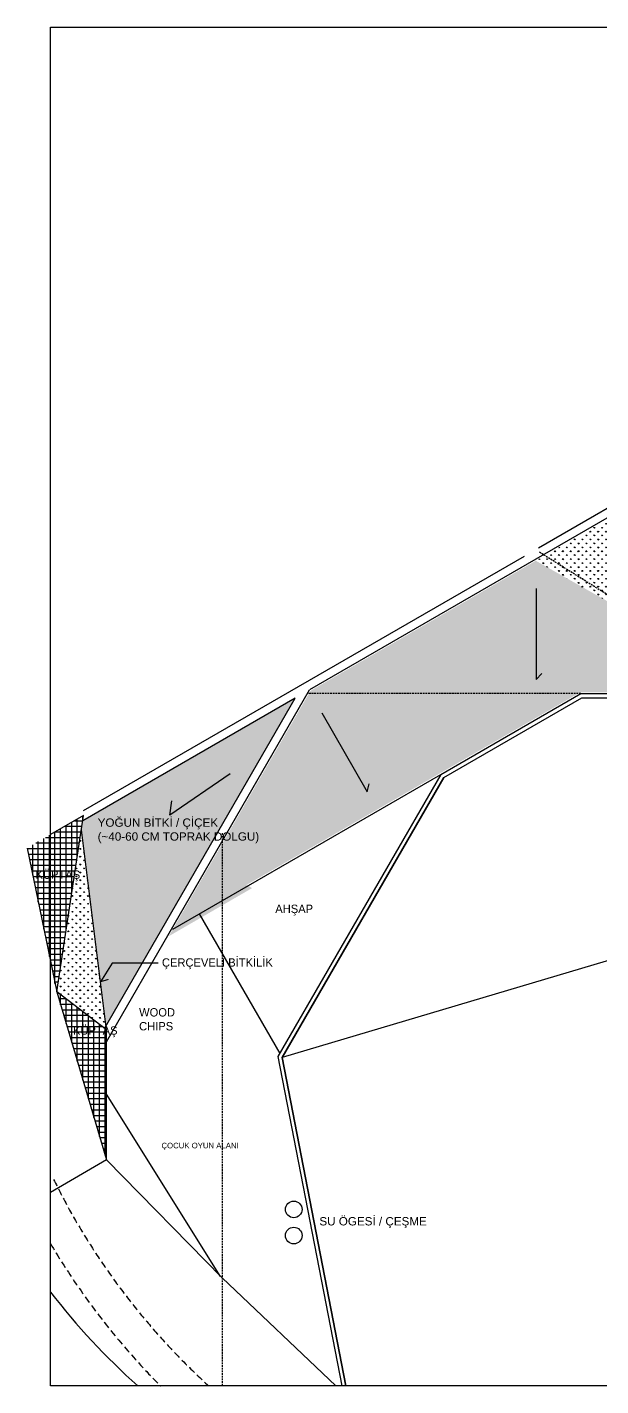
# Model space of a CAD drawing. Header units: centimetres. Extents: x -4936 to 1070, y -18359 to -13352.
# Drawn here: x -4936 to -2873, y -18242 to -13353 of the extents above; entities that cross this region are included whole.
import ezdxf

# ---------------------------------------------------------------- set-up
doc = ezdxf.new("R2010")
doc.units = ezdxf.units.CM
doc.header["$MEASUREMENT"] = 0
doc.linetypes.add('DASHED', pattern=[19.05, 12.7, -6.35])
doc.linetypes.add('DASHED2', pattern=[9.525, 6.35, -3.175])
for name, color, linetype in [('a_anno_text_p2', 2, 'Continuous'), ('a_hatch_p1', 1, 'Continuous'), ('a_hatch_p8', 8, 'Continuous'), ('a_p1', 1, 'Continuous'), ('a_p1_d', 1, 'DASHED2'), ('a_p2_d', 2, 'DASHED'), ('a_p3', 3, 'Continuous'), ('a_pav_küçük', 1, 'Continuous'), ('a_ramp', 2, 'Continuous')]:
    doc.layers.add(name, color=color, linetype=linetype)
doc.styles.get("Standard").update_dxf_attribs({"font": ''})
doc.styles.get('Standard').set_extended_font_data('Futura Lt BT')
pattern_1 = [(0, (-4936.366, -17428.414), (0, 20), []), (90, (-4936.366, -17428.414), (-20, 1e-15), [])]

msp = doc.modelspace()

# ---------------------------------------------------------------- hatches: boundary and pattern name
at = {"layer": 'a_hatch_p1'}
h = msp.add_hatch(dxfattribs=at)
h.set_pattern_fill('GRASS', color=256, scale=20, style=0)
h.set_pattern_definition([(90, (-4847.722, -16965.613), (-14.142136, 14.142136), [3.75, -24.53427]), (45, (-4847.722, -16965.613), (-14.14214, 14.14214), [3.75, -16.25]), (135, (-4847.722, -16965.613), (-14.14214, -14.14214), [3.75, -16.25])])
h.paths.add_polyline_path([(-2735.49, -15058.43), (-3053.39, -15241.97), (-2735.49, -15241.97)])
h.paths.add_polyline_path([(-2605.59, -14983.43), (-2735.49, -15058.43), (-2735.49, -15241.97), (-2491.83, -15241.97)])
h.paths.add_polyline_path([(-2735.49, -15241.97), (-2790.19, -15241.97), (-2790.19, -15241.97), (-3053.39, -15241.97), (-3106.89, -15272.86), (-2868.63, -15407.56, -0.0220312), (-2735.49, -15393.45)])
h.paths.add_polyline_path([(-2491.83, -15241.97), (-2735.49, -15241.97), (-2735.49, -15393.45, -0.0522048), (-2419.23, -15406.97)])
h.paths.add_polyline_path([(-2419.23, -15406.97, 0.0522048), (-2735.49, -15393.45), (-2735.49, -15482.83), (-2270.08, -15745.96)])
h.paths.add_polyline_path([(-2735.49, -15393.45, 0.0220312), (-2868.63, -15407.56), (-2735.49, -15482.83)])
h = msp.add_hatch(dxfattribs=at)
h.set_pattern_fill('GRASS', color=256, scale=20, style=0)
h.set_pattern_definition([(90, (-4847.722, -16965.613), (-14.142136, 14.142136), [3.75, -24.53427]), (45, (-4847.722, -16965.613), (-14.14214, 14.14214), [3.75, -16.25]), (135, (-4847.722, -16965.613), (-14.14214, -14.14214), [3.75, -16.25])])
h.paths.add_polyline_path([(-2735.49, -15058.43), (-3053.39, -15241.97), (-2735.49, -15241.97)])
h.paths.add_polyline_path([(-2605.59, -14983.43), (-2735.49, -15058.43), (-2735.49, -15241.97), (-2491.83, -15241.97)])
h.paths.add_polyline_path([(-2735.49, -15241.97), (-2790.19, -15241.97), (-2790.19, -15241.97), (-3053.39, -15241.97), (-3106.89, -15272.86), (-2868.63, -15407.56, -0.0220312), (-2735.49, -15393.45)])
h.paths.add_polyline_path([(-2491.83, -15241.97), (-2735.49, -15241.97), (-2735.49, -15393.45, -0.0522048), (-2419.23, -15406.97)])
h.paths.add_polyline_path([(-2419.23, -15406.97, 0.0522048), (-2735.49, -15393.45), (-2735.49, -15482.83), (-2270.08, -15745.96)])
h.paths.add_polyline_path([(-2735.49, -15393.45, 0.0220312), (-2868.63, -15407.56), (-2735.49, -15482.83)])
h = msp.add_hatch(dxfattribs=at)
h.set_pattern_fill('GRASS', color=256, scale=40, angle=60, style=0)
h.set_pattern_definition([(150, (-4847.722, -16965.613), (-38.63703, -10.35276), [7.5, -49.06854]), (105, (-4847.72, -16965.613), (-38.63703, -10.35276), [7.5, -32.5]), (195, (-4847.72, -16965.613), (10.35276, -38.63703), [7.5, -32.5])])
h.paths.add_polyline_path([(-3106.89, -15272.86), (-3917.03, -15740.59), (-4427.02, -16623.92), (-4127.1, -16450.66), (-4147.02, -16439.16), (-2946.35, -15745.96), (-2270.08, -15745.96)])
h = msp.add_hatch(dxfattribs=at)
h.set_pattern_fill('GRASS', color=256, scale=20, style=0)
h.set_pattern_definition([(90, (-4741.433, -16946.642), (-14.14214, 14.14214), [3.75, -24.53427]), (45, (-4741.433, -16946.642), (-14.14214, 14.14214), [3.75, -16.25]), (135, (-4741.433, -16946.642), (-14.14214, -14.14214), [3.75, -16.25])])
h.paths.add_polyline_path([(-3972.53, -15767.47), (-4736.39, -16208.49), (-4741.43, -16241.55), (-4653.32, -16946.64)])
h = msp.add_hatch(dxfattribs=at)
h.set_pattern_fill('GRASS', color=256, scale=20, style=0)
h.set_pattern_definition([(90, (-4830.246, -16961.311), (-14.14214, 14.14214), [3.75, -24.53427]), (45, (-4830.246, -16961.311), (-14.14214, 14.14214), [3.75, -16.25]), (135, (-4830.246, -16961.311), (-14.14214, -14.14214), [3.75, -16.25])])
h.paths.add_polyline_path([(-4830.25, -16823.61), (-4741.43, -16241.55), (-4651.49, -16961.31)])
at = {"layer": 'a_pav_küçük'}
h = msp.add_hatch(dxfattribs=at)
h.set_pattern_fill('_USER', color=256, scale=20, style=0, double=1, pattern_type=0)
h.set_pattern_definition(pattern_1)
h.paths.add_polyline_path([(-4733.49, -16189.49), (-4936.37, -16306.62), (-4830.25, -16823.61)])
h = msp.add_hatch(dxfattribs=at)
h.set_pattern_fill('_USER', color=256, scale=20, style=0, double=1, pattern_type=0)
h.set_pattern_definition(pattern_1)
h.paths.add_polyline_path([(-4651.49, -17038.69), (-4651.49, -16961.31), (-4830.25, -16823.61), (-4651.49, -17428.41)])

# ---------------------------------------------------------------- linework, layer by layer
at = {"ltscale": 0.5}
msp.add_line((-1235.49, -16231.97), (-4018.99, -17059.92), dxfattribs=at)
msp.add_lwpolyline([(-4852.67, -13352.87), (1020.22, -13352.87), (1020.22, -18241.7), (-4852.67, -18241.7)], close=True, dxfattribs=at)
at = {"layer": 'a_anno_text_p2'}
for points in [[(-3105.42, -15372.24), (-3105.42, -15700.39), (-3085.25, -15678.09)], [(-3877.07, -15820.54), (-3712.99, -16104.73), (-3706.67, -16075.34)], [(-4206.43, -16039.5), (-4422.87, -16188.41), (-4415.88, -16137.22)], [(-4464.65, -16720.58), (-4630.81, -16720.58), (-4673.19, -16787.65)]]:
    msp.add_lwpolyline(points, dxfattribs=at)
at = {"layer": 'a_anno_text_p2', "const_width": 4}
msp.add_lwpolyline([(-4678.43, -16755.92), (-4673.19, -16787.65), (-4643.85, -16779.24)], dxfattribs=at)
at = {"layer": 'a_hatch_p8'}
msp.add_lwpolyline([(-3789.81, -18241.7), (-4018.99, -17059.92), (-3437.38, -16052.55), (-2940.99, -15765.96), (-2253.24, -15765.96), (-2162.98, -15243.59), (-979.68, -17293.11), (-1007.57, -17375.59), (-2067.08, -17987.3), (-1913.82, -17722.61), (-2812.91, -18241.7)], dxfattribs=at)
at = {"layer": 'a_p1'}
for p, q in [((-4651.49, -16961.31), (-4741.43, -16241.55)), ((-4240.61, -17848.09), (-4651.49, -17191.79))]:
    msp.add_line(p, q, dxfattribs=at)
at = {"layer": 'a_p1_d'}
for points in [[(-2281.09, -15750.96), (-3093.27, -15242.51)], [(-2945.01, -15750.96), (-3928.35, -15750.96)], [(-4235.49, -16252.93), (-4235.49, -18241.7)]]:
    msp.add_lwpolyline(points, dxfattribs=at)
at = {"layer": 'a_p2_d', "ltscale": 2}
for radius, start, end in [(2500, 206.19249, 227.60103), (2620, 210.61996, 224.80083)]:
    msp.add_arc((-2597.99, -16395.53), radius, start, end, dxfattribs=at)
at = {"layer": 'a_p3'}
for points in [[(-2610.06, -14980.85), (-3920.57, -15737.47)], [(-2640.06, -14963.53), (-3097.29, -15227.51)], [(-3149.25, -15257.51), (-4735.01, -16173.05)], [(-4651.49, -17003.47), (-3920.57, -15737.47)], [(-3972.53, -15767.47), (-4736.39, -16208.49)], [(-4658.62, -16955.82), (-3972.53, -15767.47)]]:
    msp.add_lwpolyline(points, dxfattribs=at)
at = {"layer": 'a_ramp'}
for p, q in [((-3448.36, -16041.57), (-2945.01, -15750.96)), ((-3437.38, -16052.55), (-2940.99, -15765.96)), ((-2945.01, -15750.96), (-2281.09, -15750.96)), ((-2940.99, -15765.96), (-2273.54, -15765.96)), ((-4412.02, -16597.93), (-3448.36, -16041.57))]:
    msp.add_line(p, q, dxfattribs=at)
for points in [[(-3448.36, -16041.57), (-4034.78, -17057.27), (-3805.09, -18241.7)], [(-3437.38, -16052.55), (-4018.99, -17059.92), (-3789.81, -18241.7)], [(-4733.49, -16189.49), (-4852.67, -16258.3)], [(-4651.49, -17428.41), (-4651.49, -17038.69), (-4651.49, -16961.31), (-4830.25, -16823.61), (-4733.49, -16189.49)], [(-4936.37, -16306.62), (-4830.25, -16823.61), (-4651.49, -17428.41), (-4235.49, -17852.97), (-3826.66, -18241.7)], [(-4317.73, -16543.5), (-4027.94, -17045.43)], [(-4651.49, -17428.41), (-4852.67, -17546.62)]]:
    msp.add_lwpolyline(points, dxfattribs=at)
for centre in [(-3977.66, -17606.72), (-3977.66, -17701.06)]:
    msp.add_circle(centre, 30, dxfattribs=at)
msp.add_arc((-2893.06, -16395.25), 2473.21, 217.59579, 228.29523, dxfattribs=at)

# ---------------------------------------------------------------- texts
at = {"layer": 'a_anno_text_p2', "attachment_point": 1}
for s, insert, char_height, width in [('{\\fArial|b0|i0|c162|p34;YOĞUN BİTKİ / ÇİÇEK\\P(~40-60\\fArial|b0|i0|c0|p34; C\\fArial|b0|i0|c162|p34;M TOPRAK DOLGU)}', (-4682.82, -16200.03), 30, 763.7121), ('KÜPTAŞ', (-4906.27, -16387.34), 30, 165.1594), ('AHŞAP', (-4043.94, -16510.32), 30, 165.1594), ('ÇERÇEVELİ BİTKİLİK', (-4451.71, -16703.39), 30, 392.2632), ('WOOD CHIPS', (-4533.8, -16882.72), 30, 165.1594), ('KÜPTAŞ', (-4771.75, -16948.02), 30, 165.1594), ('{\\fArial|b0|i0|c162|p34;ÇOCUK OYUN ALANI}', (-4453.37, -17367.14), 20, 600.1681), ('{\\fArial|b0|i0|c162|p34;SU ÖGESİ / ÇEŞME}', (-3885.38, -17634.56), 30, 600.1681)]:
    msp.add_mtext(s, dxfattribs=dict(at, insert=insert, char_height=char_height, width=width))

doc.saveas('drawing.dxf')
